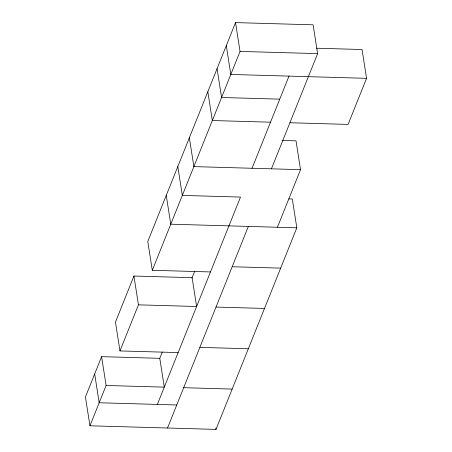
<?xml version="1.0" encoding="UTF-8"?>
<svg xmlns="http://www.w3.org/2000/svg" width="452" height="452" viewBox="0 0 452 452"><rect width="100%" height="100%" fill="white"/><g stroke="black" fill="none" stroke-linecap="round" stroke-linejoin="round"><path stroke-width="0.68" d="M89.942 425.795L106.107 385.477L164.291 387.144L159.776 358.329L101.598 356.662L85.434 396.98L89.942 425.795L216.005 429.4L296.828 227.808L292.314 198.999L288.805 198.897M119.966 350.921L138.442 304.84L196.62 306.507L192.111 277.692L133.928 276.031L115.452 322.106L119.966 350.921L178.144 352.583M271.437 168.828L317.626 53.63L313.112 24.82L235.537 22.6L147.781 241.47L152.296 270.285L210.479 271.946M152.296 270.285L240.052 51.415L235.537 22.6M159.669 358.6L162.291 352.063M191.925 278.155L194.546 271.618M157.364 404.421L240.498 197.072L182.314 195.405L177.805 166.596M252.046 168.274L288.992 76.117M167.517 428.016L248.346 226.424M277.438 227.254L300.529 169.658L296.015 140.843L281.98 140.442M316.49 48.217L362.058 49.522L366.566 78.332L348.091 124.413L289.913 122.746M240.052 51.415L317.626 53.63M366.566 78.332L230.814 74.45L226.299 45.641M279.754 99.152L221.576 97.491L217.062 68.676M270.516 122.193L212.338 120.531L207.824 91.716M300.529 169.658L193.863 166.607L189.354 137.792M296.828 227.808L170.771 224.203L166.257 195.394M232.181 266.742L280.664 268.126M216.016 307.061L264.499 308.445M199.852 347.379L248.334 348.763M183.681 387.697L232.17 389.082M176.755 404.975L99.18 402.755L94.671 373.945M215.79 428.027L216.005 429.4M133.928 276.031L138.442 304.84M101.598 356.662L106.107 385.477"/></g></svg>
